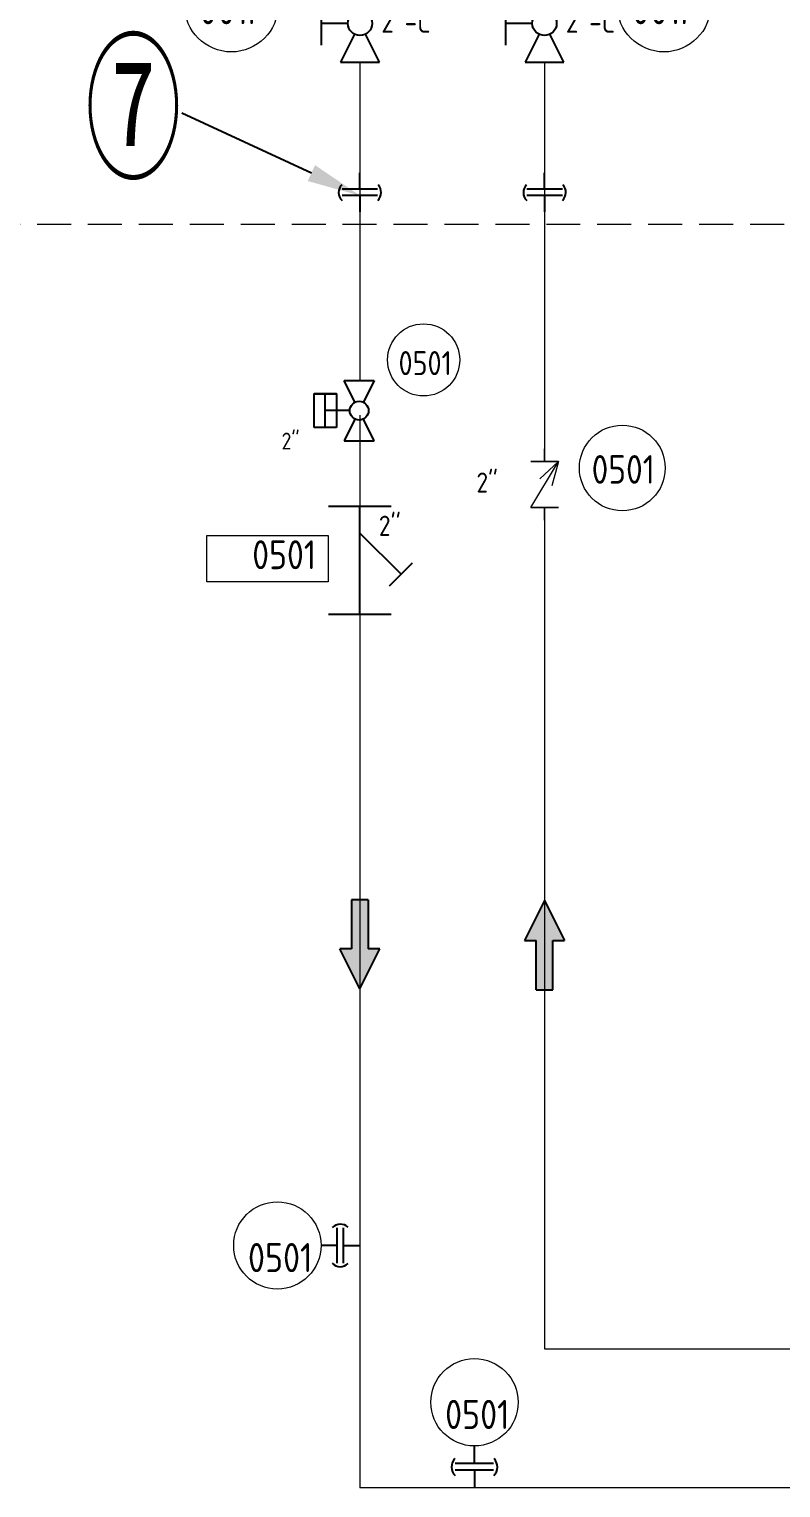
# Model space of a CAD drawing. Header units: millimetres. Extents: x -68339142 to 208, y -167 to 82456658.
# Drawn here: x -68325526 to -68325245, y 82451012 to 82451558 of the extents above; entities that cross this region are included whole.
import ezdxf
from ezdxf import colors
from ezdxf.entities.mleader import LeaderData, LeaderLine
from ezdxf.math import Vec2, Vec3

# ---------------------------------------------------------------- set-up
doc = ezdxf.new("R2010")
doc.units = ezdxf.units.MM
doc.header["$MEASUREMENT"] = 0
doc.linetypes.add('ASVLTYPE', pattern=[0.75, 0.5, -0.25])
doc.linetypes.add('HIDDEN', pattern=[9.525, 6.35, -3.175])
for name, color, linetype, lineweight in [('AM_8', 1, 'Continuous', 15), ('Langurage', 7, 'Continuous', 0), ('图层15动态设备', 7, 'Continuous', 9)]:
    doc.layers.add(name, color=color, linetype=linetype, lineweight=lineweight)
for name, color, linetype in [('冷冻水出', 52, 'Continuous'), ('冷冻水进', 170, 'Continuous'), ('文字', 1, 'Continuous'), ('機器', 7, 'Continuous')]:
    doc.layers.add(name, color=color, linetype=linetype)
doc.styles.get("Standard").update_dxf_attribs({"font": 'gbenor.shx', "bigfont": 'gbcbig.shx'})

# ---------------------------------------------------------------- blocks, each defined once
blk = doc.blocks.new('*U487')
at = {"color": 7}
for p, q in [((-9.66, 16.85), (9.82, 16.85)), ((0.08, -16.9), (0.08, 16.85)), ((0.08, 8.44), (12.93, -4.41)), ((9.35, -7.99), (16.5, -0.83)), ((-9.66, -16.9), (9.82, -16.9))]:
    blk.add_line(p, q, dxfattribs=at)
at = {"color": 1, "linetype": 'ByBlock', "lineweight": 9}
blk.add_lwpolyline([(-9.82, -6.77), (-47.62, -6.77), (-47.62, 7.63), (-9.82, 7.63)], close=True, dxfattribs=at)
for tag, p, height in [('尺寸', (5.98, 7.54), 6.3), ('YQJ_NO', (-33.47, -2.84), 9)]:
    blk.add_attdef(tag, p, '', height=height, dxfattribs=at)
for tag, p, height, flags in [('YQJ_CODE', (-46.91, -2.97), 9, 2), ('YQJ_ITEMID', (12.39, -14.6), 5, 1), ('YQJ_CLASS_NAME', (12.85, -20.08), 5, 1)]:
    blk.add_attdef(tag, p, '', height=height, dxfattribs=dict(at, flags=flags))
blk = doc.blocks.new('KGJK')
at = {"layer": 'AM_8'}
blk.add_hatch(color=256, dxfattribs=at).paths.add_polyline_path([(5848.81, -1050.61), (5848.81, -1052.35), (5853.94, -1052.35), (5853.94, -1053.56), (5858.11, -1051.48), (5853.94, -1049.39), (5853.94, -1050.61)])
at = {"layer": '文字'}
for p, q in [((5858.11, -1051.48), (5853.94, -1049.39)), ((5853.94, -1049.39), (5853.94, -1050.61)), ((5848.81, -1050.61), (5848.81, -1052.35)), ((5848.81, -1050.61), (5853.94, -1050.61)), ((5848.81, -1052.35), (5853.94, -1052.35)), ((5858.11, -1051.48), (5853.94, -1053.56)), ((5853.94, -1052.35), (5853.94, -1053.56))]:
    blk.add_line(p, q, dxfattribs=at)
blk = doc.blocks.new('*U490')
at = {"color": 0, "linetype": 'ByBlock', "lineweight": 9}
for p, q in [((-4.35, 18.5), (4.35, 18.5)), ((4.35, 18.5), (-4.35, 18.5)), ((-4.35, 4), (4.35, 18.5)), ((4.35, 18.5), (-1.47, 13.06)), ((0, 18.5), (0, 22.5)), ((4.35, 18.5), (2.29, 10.8)), ((-4.35, 4), (4.35, 4)), ((4.35, 4), (-4.35, 4)), ((0, 0), (0, 4))]:
    blk.add_line(p, q, dxfattribs=at)
at = {"color": 1, "linetype": 'ByBlock', "lineweight": 9}
blk.add_circle((24.47, 16.43), 13.5, dxfattribs=at)
for tag, p, height, flags in [('YQJ_CODE', (15.81, 18.88), 9, 2), ('YQJ_ITEMID', (12.3, -9.27), 5, 1), ('YQJ_CLASS_NAME', (12.34, -15.05), 5, 1), ('品牌', (13.52, -20.57), 5, 1), ('供电电源', (13.41, -26.42), 5, 1), ('控制方式', (13.73, -33.14), 5, 1), ('输出信号类型1', (14.15, -39.41), 5, 1), ('输出信号类型2', (13.98, -46.43), 5, 1)]:
    blk.add_attdef(tag, p, '', height=height, dxfattribs=dict(at, flags=flags))
for tag, p, height in [('YQJ_NO', (14.81, 11.49), 9), ('尺寸', (-21.45, 8.69), 6.3)]:
    blk.add_attdef(tag, p, '', height=height, dxfattribs=at)
blk = doc.blocks.new('*U491')
at = {"color": 0}
for p, q in [((-5.63, 11.25), (5.62, 11.25)), ((-1.57, 3.14), (-5.63, 11.25)), ((5.62, 11.25), (1.57, 3.14)), ((-16.88, -6.33), (-16.88, 6.33)), ((-12.66, -6.33), (-12.66, 6.33)), ((-8.44, 6.33), (-8.44, -6.33)), ((-3.52, 0), (-12.66, 0)), ((-1.57, -3.14), (-5.63, -11.25)), ((5.62, -11.25), (1.57, -3.14)), ((-8.44, -6.33), (-16.88, -6.33)), ((-5.63, -11.25), (5.62, -11.25))]:
    blk.add_line(p, q, dxfattribs=at)
blk.add_lwpolyline([(-8.44, 6.33), (-8.44, 6.33), (-16.88, 6.33), (-16.88, 6.33)], close=True, dxfattribs=at)
at = {"color": 1, "linetype": 'ByBlock', "lineweight": 9}
blk.add_circle((24.11, 19), 13.5, dxfattribs=at)
at = {"color": 0}
blk.add_circle((0, 0), 3.52, dxfattribs=at)
at = {"color": 1, "linetype": 'ByBlock', "lineweight": 9}
for tag, p, height, flags in [('YQJ_CODE', (17.11, 21.4), 9, 2), ('YQJ_ITEMID', (12.3, -9.27), 5, 1), ('YQJ_CLASS_NAME', (12.34, -15.05), 5, 1), ('品牌', (13.52, -20.57), 5, 1), ('供电电源', (13.41, -26.42), 5, 1), ('控制方式', (13.73, -33.14), 5, 1), ('输出信号类型1', (14.15, -39.41), 5, 1), ('输出信号类型2', (13.98, -46.43), 5, 1)]:
    blk.add_attdef(tag, p, '', height=height, dxfattribs=dict(at, flags=flags))
for tag, p, height in [('YQJ_NO', (14.75, 13.29), 9), ('尺寸', (-29.01, -14.53), 6.3)]:
    blk.add_attdef(tag, p, '', height=height, dxfattribs=at)
blk = doc.blocks.new('*U36')
at = {"color": 0}
for p, q in [((-6.99, 5.49), (-6.99, -5.49)), ((-5.01, 5.49), (-5.01, -5.49)), ((-6.99, 0), (-12, 0)), ((-5.01, 0), (0, 0))]:
    blk.add_line(p, q, dxfattribs=at)
for centre, start, end in [((-5.97, 3.1), 44.2191, 133.5208), ((-5.97, -3.1), 226.4792, 315.7809)]:
    blk.add_arc(centre, 3.47, start, end, dxfattribs=at)
blk = doc.blocks.new('*U69')
at = {"color": 1, "linetype": 'ByBlock', "lineweight": 9}
blk.add_circle((13.5, 0), 13.5, dxfattribs=at)
at = {"color": 1, "linetype": 'ByBlock', "lineweight": 9, "flags": 1}
for tag, p in [('YQJ_ITEMID', (24.39, 7.98)), ('YQJ_CLASS_NAME', (24.4, 3.68)), ('品牌', (24.82, -0.69)), ('供电电源', (24.91, -5.23)), ('控制方式', (25.05, -9.99)), ('量程上限', (24.78, -14.93)), ('量程下限', (24.64, -19.97)), ('输入信号类型1', (24.59, -25.29)), ('输入信号类型2', (24.42, -30.48))]:
    blk.add_attdef(tag, p, '', height=5, dxfattribs=at)
at = {"color": 1, "linetype": 'ByBlock', "lineweight": 13, "flags": 2}
blk.add_attdef('YQJ_CODE', (7.18, -0.38), '', height=9, dxfattribs=at)
at = {"color": 1, "linetype": 'ByBlock', "lineweight": 13}
blk.add_attdef('YQJ_NO', (4.42, -8.26), '', height=9, dxfattribs=at)
at = {"color": 1, "linetype": 'ByBlock', "lineweight": 9}
blk.add_attdef('尺寸', (-11.61, -20.93), '', height=6.3, dxfattribs=at)
blk = doc.blocks.new('*U67')
at = {"color": 1, "linetype": 'ByBlock', "lineweight": 9}
blk.add_circle((0, 13.5), 13.5, dxfattribs=at)
at = {"color": 1, "linetype": 'ByBlock', "lineweight": 13, "flags": 2}
blk.add_attdef('YQJ_CODE', (-6.47, 13.23), '', height=9, dxfattribs=at)
at = {"color": 1, "linetype": 'ByBlock', "lineweight": 13}
blk.add_attdef('YQJ_NO', (-9.08, 5.24), '', height=9, dxfattribs=at)
at = {"color": 1, "linetype": 'ByBlock', "lineweight": 9, "flags": 1}
for tag, p in [('YQJ_ITEMID', (23.25, 7.98)), ('YQJ_CLASS_NAME', (23.27, 3.68)), ('品牌', (23.69, -0.69)), ('供电电源', (23.78, -5.23)), ('控制方式', (23.91, -9.99)), ('量程上限', (23.64, -14.93)), ('量程下限', (23.51, -19.97)), ('输入信号类型1', (23.46, -25.29)), ('输入信号类型2', (23.28, -30.48))]:
    blk.add_attdef(tag, p, '', height=5, dxfattribs=at)
at = {"color": 1, "linetype": 'ByBlock', "lineweight": 9}
blk.add_attdef('尺寸', (-11.61, -20.93), '', height=6.3, dxfattribs=at)
blk = doc.blocks.new('卫生卡箍')
at = {"color": 0}
for p, q in [((5.01, -5.49), (5.01, 5.49)), ((6.99, -5.49), (6.99, 5.49)), ((5.01, 0), (0, 0)), ((6.99, 0), (12, 0))]:
    blk.add_line(p, q, dxfattribs=at)
for centre, start, end in [((5.97, 3.1), 46.4792, 135.7809), ((5.97, -3.1), 224.2191, 313.5208)]:
    blk.add_arc(centre, 3.47, start, end, dxfattribs=at)
blk = doc.blocks.new('*U182')
at = {"color": 0}
for p, q in [((-5.62, 11.25), (5.63, 11.25)), ((-1.57, 3.14), (-5.62, 11.25)), ((5.63, 11.25), (1.57, 3.14)), ((-11.25, 6.33), (-11.25, -6.33)), ((-3.52, 0), (-11.25, 0)), ((-1.57, -3.14), (-5.62, -11.25)), ((5.63, -11.25), (1.57, -3.14)), ((-5.62, -11.25), (5.63, -11.25))]:
    blk.add_line(p, q, dxfattribs=at)
at = {"color": 1, "linetype": 'ByBlock', "lineweight": 9}
blk.add_circle((-37.19, 5.25), 13.5, dxfattribs=at)
at = {"color": 0}
blk.add_circle((0, 0), 3.52, dxfattribs=at)
at = {"color": 1, "linetype": 'ByBlock', "lineweight": 9}
for tag, p, height, flags in [('YQJ_CODE', (-43.3, 7.9), 9, 2), ('YQJ_ITEMID', (12.3, -9.27), 5, 1), ('YQJ_CLASS_NAME', (12.34, -15.05), 5, 1), ('品牌', (13.52, -20.57), 5, 1), ('供电电源', (13.41, -26.42), 5, 1), ('控制方式', (13.73, -33.14), 5, 1), ('输出信号类型1', (14.15, -39.41), 5, 1), ('输出信号类型2', (13.98, -46.43), 5, 1)]:
    blk.add_attdef(tag, p, '', height=height, dxfattribs=dict(at, flags=flags))
for tag, p, height in [('YQJ_NO', (-46.53, -0.25), 9), ('尺寸', (6.15, -2.72), 6.3)]:
    blk.add_attdef(tag, p, '', height=height, dxfattribs=at)
blk = doc.blocks.new('*U560')
at = {"color": 0}
for p, q in [((-5.62, 11.25), (5.63, 11.25)), ((-1.57, 3.14), (-5.62, 11.25)), ((5.63, 11.25), (1.57, 3.14)), ((-11.25, 6.33), (-11.25, -6.33)), ((-3.52, 0), (-11.25, 0)), ((-1.57, -3.14), (-5.62, -11.25)), ((5.63, -11.25), (1.57, -3.14)), ((-5.62, -11.25), (5.63, -11.25))]:
    blk.add_line(p, q, dxfattribs=at)
at = {"color": 1, "linetype": 'ByBlock', "lineweight": 9}
blk.add_circle((34.54, 5.25), 13.5, dxfattribs=at)
at = {"color": 0}
blk.add_circle((0, 0), 3.52, dxfattribs=at)
at = {"color": 1, "linetype": 'ByBlock', "lineweight": 9}
for tag, p, height, flags in [('YQJ_CODE', (28.43, 7.9), 9, 2), ('YQJ_ITEMID', (12.3, -9.27), 5, 1), ('YQJ_CLASS_NAME', (12.34, -15.05), 5, 1), ('品牌', (13.52, -20.57), 5, 1), ('供电电源', (13.41, -26.42), 5, 1), ('控制方式', (13.73, -33.14), 5, 1), ('输出信号类型1', (14.15, -39.41), 5, 1), ('输出信号类型2', (13.98, -46.43), 5, 1)]:
    blk.add_attdef(tag, p, '', height=height, dxfattribs=dict(at, flags=flags))
for tag, p, height in [('YQJ_NO', (25.2, -0.25), 9), ('尺寸', (6.15, -2.72), 6.3)]:
    blk.add_attdef(tag, p, '', height=height, dxfattribs=at)

msp = doc.modelspace()

# ---------------------------------------------------------------- linework, layer by layer
at = {"layer": 'Langurage', "linetype": 'HIDDEN', "ltscale": 2}
msp.add_lwpolyline([(-68325836.89098, 82451954.4649), (-68325015.09318, 82451954.4649), (-68325015.09318, 82451485.15188), (-68325836.89098, 82451485.15188)], close=True, dxfattribs=at)
at = {"layer": '冷冻水出', "lineweight": 9}
for p, q in [((-68325333.25788, 82451545.80156), (-68325333.25788, 82451396.42703)), ((-68325333.25788, 82451411.18087), (-68325333.25788, 82451396.42703)), ((-68325333.25788, 82451379.2112), (-68325333.25788, 82451114.56322)), ((-68325333.25788, 82451379.2112), (-68325333.25788, 82451363.0724)), ((-68325333.25788, 82451363.0724), (-68325333.25788, 82451308.13917)), ((-68325333.25788, 82451274.51077), (-68325333.25788, 82451225.56648)), ((-68325333.25788, 82451198.72535), (-68325333.25788, 82451064.31332)), ((-68325333.25788, 82451194.60173), (-68325333.25788, 82451134.92022)), ((-68325333.25788, 82451064.31332), (-68325191.37833, 82451064.31332))]:
    msp.add_line(p, q, dxfattribs=at)
at = {"layer": '冷冻水进', "color": 5, "lineweight": 9}
for p, q in [((-68325402.35488, 82451545.80156), (-68325402.35488, 82451426.67468)), ((-68325402.35488, 82451413.68087), (-68325402.35488, 82451379.73268)), ((-68325402.35488, 82451339.23268), (-68325402.35488, 82451304.14372)), ((-68325402.35488, 82451339.23268), (-68325402.35488, 82451012.30712)), ((-68325402.35488, 82451276.50849), (-68325402.35488, 82451224.90058)), ((-68325402.35488, 82451194.26877), (-68325402.35488, 82451134.34805)), ((-68325191.6552, 82451012.30712), (-68325402.35488, 82451012.30712))]:
    msp.add_line(p, q, dxfattribs=at)

# ---------------------------------------------------------------- block references
ref = msp.add_blockref('*U182', (-68325402.31178, 82451560.35605), dxfattribs=dict(xscale=1.293732, yscale=1.293732, zscale=1.293732))
ref.add_attrib('YQJ_NO', '00#', (-68325462.50902, 82451560.03848), dxfattribs={"color": 1, "linetype": 'ByBlock', "lineweight": 9, "height": 11.643588})
ref.add_attrib('尺寸', '2"-C', (-68325394.34983, 82451556.84292), dxfattribs={"color": 1, "linetype": 'ByBlock', "lineweight": 9, "height": 8.150512})
ref = msp.add_blockref('*U560', (-68325333.30099, 82451560.35605), dxfattribs=dict(xscale=1.293732, yscale=1.293732, zscale=1.293732))
ref.add_attrib('YQJ_NO', '00#', (-68325300.69854, 82451560.03848), dxfattribs={"color": 1, "linetype": 'ByBlock', "lineweight": 9, "height": 11.643588})
ref.add_attrib('尺寸', '2"-C', (-68325325.33904, 82451556.84292), dxfattribs={"color": 1, "linetype": 'ByBlock', "lineweight": 9, "height": 8.150512})
at = {"rotation": 270}
for p, xscale, yscale, zscale in [((-68325402.35488, 82451489.86748), 1.21, 1.21, 1.21), ((-68325333.25788, 82451489.86748), 1.21, 1.21, 1.21), ((-68325359.49031, 82451012.30771), 1.3068, 1.3068, 1.3068)]:
    msp.add_blockref('*U36', p, dxfattribs=dict(at, xscale=xscale, yscale=yscale, zscale=zscale))
ref = msp.add_blockref('*U491', (-68325402.62372, 82451415.42468))
ref.add_attrib('YQJ_NO', '0501', (-68325387.87839, 82451428.71493), dxfattribs={"color": 1, "linetype": 'ByBlock', "lineweight": 9, "height": 9})
ref.add_attrib('尺寸', '2"', (-68325431.63237, 82451400.89124), dxfattribs={"color": 1, "linetype": 'ByBlock', "lineweight": 9, "height": 6.3})
at = {"color": 1, "linetype": 'ByBlock', "lineweight": 9}
ref = msp.add_blockref('*U487', (-68325402.44943, 82451359.50756), dxfattribs=dict(at, xscale=1.2, yscale=1.2, zscale=1.2))
ref.add_attrib('YQJ_NO', '0501', (-68325442.61912, 82451356.10215), dxfattribs={"color": 1, "linetype": 'ByBlock', "lineweight": 9, "height": 10.8})
ref.add_attrib('尺寸', "2''", (-68325395.26805, 82451368.56018), dxfattribs={"color": 1, "linetype": 'ByBlock', "lineweight": 9, "height": 7.56})
ref = msp.add_blockref('*U67', (-68325433.20988, 82451086.68087), dxfattribs=dict(xscale=1.21, yscale=1.21, zscale=1.21))
ref.add_attrib('YQJ_NO', '0501', (-68325444.19729, 82451093.02071), dxfattribs={"color": 1, "linetype": 'ByBlock', "lineweight": 13, "height": 10.89})
at = {"xscale": 1.21, "yscale": 1.21, "zscale": 1.21}
msp.add_blockref('卫生卡箍', (-68325416.87488, 82451103.01587), dxfattribs=at)
ref = msp.add_blockref('*U69', (-68325375.82531, 82451044.32431), dxfattribs=dict(xscale=1.21, yscale=1.21, zscale=1.21))
ref.add_attrib('YQJ_NO', '0501', (-68325370.47772, 82451034.32915), dxfattribs={"color": 1, "linetype": 'ByBlock', "lineweight": 13, "height": 10.89})
at = {"layer": '图层15动态设备', "color": 7, "linetype": 'ByBlock', "lineweight": 9}
ref = msp.add_blockref('*U490', (-68325333.25788, 82451374.45411), dxfattribs=dict(at, xscale=1.188, yscale=1.188, zscale=1.188))
ref.add_attrib('YQJ_NO', '0501', (-68325315.66509, 82451388.10274), dxfattribs={"layer": '0', "color": 1, "linetype": 'ByBlock', "lineweight": 9, "height": 10.692})
ref.add_attrib('尺寸', '2"', (-68325358.74157, 82451384.78249), dxfattribs={"layer": '0', "color": 1, "linetype": 'ByBlock', "lineweight": 9, "height": 7.4844})
at = {"layer": '機器', "lineweight": 9, "xscale": 3.587671295981855, "yscale": 3.587671295981855, "zscale": 3.587671295981855}
for p, rotation in [((-68321629.99871, 82472215.98837), 270), ((-68329105.61405, 82430215.10521), 89.99999999999999)]:
    msp.add_blockref('KGJK', p, dxfattribs=dict(at, rotation=rotation))

# ---------------------------------------------------------------- leaders
at = {"linetype": 'ASVLTYPE', "ltscale": 30}
ml = msp.add_multileader_mtext('Standard', dxfattribs=at)
ml.set_content('⑦', color=256)
ml.set_leader_properties()
ml.build(insert=Vec2(0, 0))
ml.multileader.update_dxf_attribs({"dogleg_length": 0.36, "arrow_head_size": 20})
ctx = ml.context
ctx.base_point, ctx.char_height, ctx.arrow_head_size, ctx.landing_gap_size, ctx.plane_origin = Vec3(-68325501.16234, 82451526.78777), 50, 20, 0.09, Vec3(-68325402.35488, 82451495.93299)
ctx.text_align_type = 2
notes = []
notes.append((ctx, [(0, (1, 1, 0), (-68325468.99705, 82451526.78777), (-1, 0), 0.000000000596, [(0, [(-68325402.35488, 82451495.93299)], 0, [])])]))
ctx.mtext.insert, ctx.mtext.width, ctx.mtext.alignment, ctx.mtext.flow_direction = Vec3(-68325469.08705, 82451552.06351), 18.1768203, 3, 5
for ctx, leaders in notes:
    for number, flags, end, landing, length, lines in leaders:
        leader = LeaderData()
        leader.index, (leader.has_last_leader_line, leader.has_dogleg_vector, leader.attachment_direction) = number, flags
        leader.last_leader_point, leader.dogleg_vector, leader.dogleg_length = Vec3(end), Vec3(landing), length
        for number, points, colour, breaks in lines:
            line = LeaderLine()
            line.index, line.vertices, line.color, line.breaks = number, Vec3.list(points), colors.encode_raw_color(colour), breaks
            leader.lines.append(line)
        ctx.leaders.append(leader)

doc.saveas('drawing.dxf')
